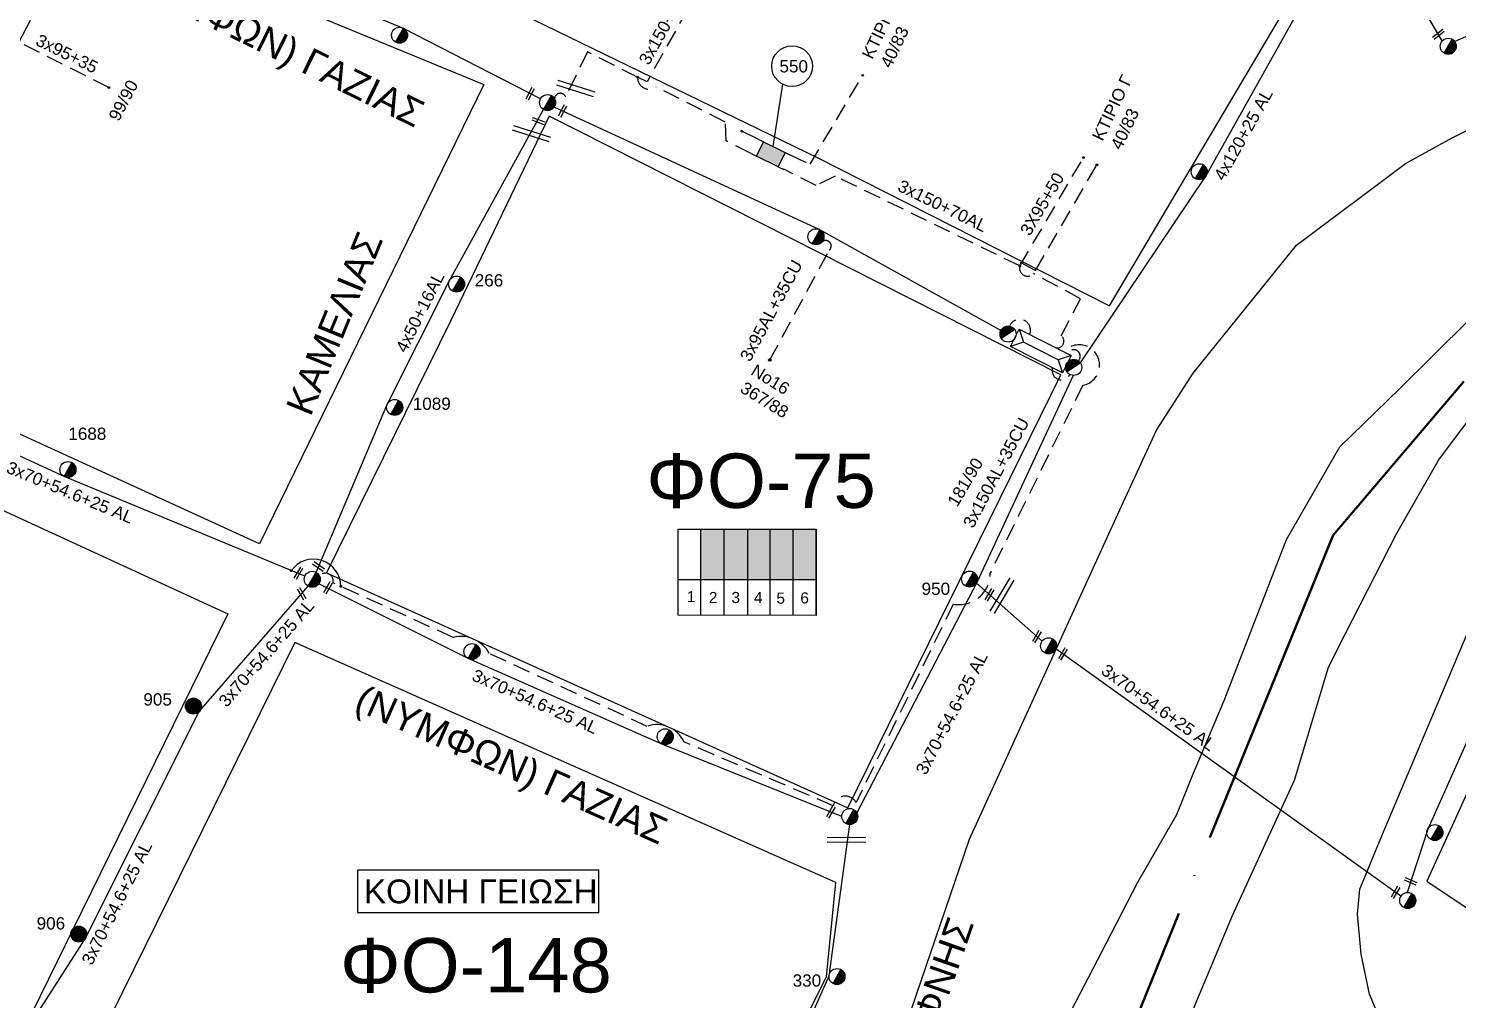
# Model space of a CAD drawing. Header units: millimetres. Extents: x 4998 to 7216, y 1887 to 2914.
# Drawn here: x 5906 to 6116.1, y 2286.1 to 2428.9 of the extents above; entities that cross this region are included whole.
import ezdxf
from ezdxf.enums import TextEntityAlignment as Align

# ---------------------------------------------------------------- set-up
doc = ezdxf.new("R2010")
doc.units = ezdxf.units.MM
doc.linetypes.add('ACAD_ISO04W100', pattern=[30, 24, -3, 0, -3])
doc.linetypes.add('DASHED', pattern=[19.05, 12.7, -6.35])
for name, color, linetype, lineweight in [('3x150+50', 7, 'Continuous', 30), ('3x150+70AL', 7, 'DASHED', 30), ('3x150AL+35CU', 7, 'Continuous', 30), ('3x70+54.6+25 AL', 7, 'SYN_LINE', 30), ('3x95+35', 7, 'Continuous', 30), ('3X95+50', 7, 'Continuous', 30), ('3x95AL+35CU', 7, 'Continuous', 30), ('4x120+25 AL', 7, 'SYN_LINE', 30), ('4x50+16AL', 7, 'Continuous', 30), ('Υπόβαθρο ΔΕΗ', 7, 'Continuous', 30)]:
    doc.layers.add(name, color=color, linetype=linetype, lineweight=lineweight)
for name, color, linetype in [('Link Box 4 Διευθύνσεων', 7, 'Continuous'), ('Pillar OTE', 7, 'Continuous'), ('text οδών', 7, 'Continuous'), ('text_kalodion', 7, 'Continuous'), ('Άγνωστα', 7, 'Continuous'), ('Ασφαλειοκιβώτια Χ.Τ 9 αναχωρήσεων', 7, 'Continuous'), ('Επιγραφές - Σχήματα', 7, 'Continuous'), ('Μηχανική τομή', 7, 'Continuous'), ('Στύλος Ξύλινος', 7, 'Continuous'), ('Στύλος Ξύλινος @ 1', 7, 'Continuous'), ('Στύλος ΦΜ', 7, 'Continuous'), ('Στύλος ΦΜ @ 1', 7, 'Continuous'), ('Συνδέσεις', 7, 'Continuous'), ('Τομή', 7, 'Continuous'), ('Υποσταθμός εναέριος 2 στύλων', 7, 'Continuous'), ('Υποσταθμός πόλεως', 7, 'Continuous')]:
    doc.layers.add(name, color=color, linetype=linetype)
doc.styles.add('arial', font='ARIAL.TTF')
doc.styles.get("Standard").update_dxf_attribs({"font": 'ARIAL.TTF'})
doc.linetypes.add('PRANES_1r', pattern='A,0.5,[137,SPECLINE.shx,S=1,R=180,X=0,Y=0],0.5', length=1)
doc.linetypes.add('SYN_LINE', pattern='A,0.5,-0.0001,["/\\/\\/\\/",Standard,S=0.1,R=0,X=0,Y=-0.05],-0.25', length=0.7501)

# ---------------------------------------------------------------- blocks, each defined once
blk = doc.blocks.new('ΥΠΑΡΧΩΝ ΤΣΙΜΕΝΤΕΝΙΟΣ ΣΤΥΛΟΣ')
at = {"layer": 'Στύλος ΦΜ'}
blk.add_hatch(color=7, dxfattribs=at).paths.add_polyline_path([(-1.29, -2.28, 0.574793), (2.62, 0, 0.268822), (1.3, 2.27)])
at = {"layer": 'Στύλος ΦΜ', "color": 7}
blk.add_line((-1.29, -2.28), (1.3, 2.27), dxfattribs=at)
blk.add_circle((0, 0), 2.62, dxfattribs=at)
at = {"layer": 'Στύλος ΦΜ', "flags": 4}
for tag, p in [('ΑΡΙΘΜΟΣ', (-4.68, 8.05)), ('ΤΥΠΟΣ', (-4.91, 3.03))]:
    blk.add_attdef(tag, p, '', height=4, dxfattribs=at)
blk = doc.blocks.new('ΥΠΑΡΧΩΝ ΞΥΛΙΝΟΣ ΣΤΥΛΟΣ')
at = {"layer": 'Στύλος Ξύλινος'}
h = blk.add_hatch(color=7, dxfattribs=at)
h.paths.add_polyline_path([(-2.62, 0, 0.270008), (-1.29, -2.28), (1.3, 2.27, 0.576266)])
h.paths.add_polyline_path([(-1.29, -2.28, 0.574793), (2.62, 0, 0.268822), (1.3, 2.27)])
at = {"layer": 'Στύλος Ξύλινος', "color": 7}
blk.add_line((-1.29, -2.28), (1.3, 2.27), dxfattribs=at)
blk.add_circle((0, 0), 2.62, dxfattribs=at)
at = {"layer": 'Στύλος Ξύλινος', "flags": 4}
for tag, p in [('ΑΡΙΘΜΟΣ', (-4.91, 8.6)), ('ΤΥΠΟΣ', (-4.85, 3.39))]:
    blk.add_attdef(tag, p, '', height=4, dxfattribs=at)
blk = doc.blocks.new('ΥΠΟΣΤΑΘΜΟΣ ΕΝΑΕΡΙΟΣ ΕΠΙ 2 ΣΤΥΛΩΝ')
at = {"layer": 'Υποσταθμός εναέριος 2 στύλων', "linetype": 'Continuous'}
for points in [[(-11.97, -2.11, 0.574793), (-8.45, -0.07, 0.268822), (-9.64, 1.98)], [(9.68, -2.15, 0.574793), (13.19, -0.1, 0.268822), (12.01, 1.95)]]:
    blk.add_hatch(color=256, dxfattribs=at).paths.add_polyline_path(points)
for p, q in [((-11.97, -2.11), (-9.64, 1.98)), ((9.68, -2.15), (12.01, 1.95))]:
    blk.add_line(p, q, dxfattribs=at)
for centre in [(-10.81, -0.07), (10.84, -0.1)]:
    blk.add_circle(centre, 2.36, dxfattribs=at)
at = {"layer": 'Υποσταθμός πόλεως', "linetype": 'Continuous', "ltscale": 40}
blk.add_lwpolyline([(-8.57, 2.82), (8.57, 2.82), (8.57, -2.82), (-8.57, -2.82)], close=True, dxfattribs=at)
for points in [[(-5.75, 0), (-8.57, 2.82)], [(-8.57, -2.82), (-5.75, 0)], [(-5.75, 0), (5.75, 0)], [(5.75, 0), (8.57, 2.82)], [(8.57, -2.82), (5.75, 0)]]:
    blk.add_lwpolyline(points, dxfattribs=at)
at = {"layer": 'Υποσταθμός εναέριος 2 στύλων', "ltscale": 40, "flags": 1}
for tag, p in [('ΜΕΤΑΣΧΗΜΑΤΙΣΜΟΣ', (14.09, 2.51)), ('ΙΣΧΥΣ', (14.07, -0.28)), ('ΑΡΙΘΜΟΣ', (14.19, -3))]:
    blk.add_attdef(tag, p, '', height=1.8, dxfattribs=at)
blk = doc.blocks.new('ΜΗΧΑΝΙΚΗ ΤΟΜΗ')
at = {"layer": 'Μηχανική τομή', "ltscale": 40}
for p, q in [((-1.89, 0.78), (5.68, 0.78)), ((-1.89, -0.78), (5.68, -0.78))]:
    blk.add_line(p, q, dxfattribs=at)
blk = doc.blocks.new('ΤΟΜΗ')
at = {"layer": 'Τομή', "ltscale": 40}
for p, q in [((-5.68, 0), (17.06, 0)), ((-5.68, -2.77), (17.06, -2.77))]:
    blk.add_line(p, q, dxfattribs=at)
blk = doc.blocks.new('LINK BOX 4 ΑΝΑΧΩΡΗΣΕΩΝ')
at = {"layer": 'Link Box 4 Διευθύνσεων', "ltscale": 40}
blk.add_hatch(color=256, dxfattribs=at).paths.add_polyline_path([(-3.54, 0), (-3.54, -4.67), (3.54, -4.67), (3.54, 0)])
for p, q in [((-3.54, 0), (-5.33, 0)), ((5.33, 0), (3.54, 0)), ((-3.54, -4.67), (-5.33, -4.67)), ((5.33, -4.67), (3.54, -4.67))]:
    blk.add_line(p, q, dxfattribs=at)
blk.add_lwpolyline([(-3.54, -4.67), (-3.54, 0), (3.54, 0), (3.54, -4.67)], close=True, dxfattribs=at)
blk = doc.blocks.new('_ΣΥΝΔΕΣΗ')
at = {"layer": 'Συνδέσεις', "linetype": 'SYN_LINE', "ltscale": 40}
blk.add_hatch(color=256, dxfattribs=at).paths.add_polyline_path([(0.5, -0.01, 1), (-0.5, -0.01, 1)])
at = {"layer": 'Συνδέσεις'}
blk.add_circle((0, -0.01), 0.5, dxfattribs=at)

msp = doc.modelspace()

# ---------------------------------------------------------------- hatches: boundary and pattern name
at = {"layer": 'Ασφαλειοκιβώτια Χ.Τ 9 αναχωρήσεων', "lineweight": -3}
for color, points in [(27, [(6008.33, 2355.26), (6004.89, 2355.26), (6004.89, 2347.9), (6008.33, 2347.89)]), (2, [(6008.33, 2347.89), (6011.77, 2347.89), (6011.77, 2355.26), (6008.33, 2355.26)]), (6, [(6015.07, 2355.26), (6011.77, 2355.26), (6011.77, 2347.89), (6015.07, 2347.89)]), (30, [(6015.07, 2347.89), (6018.46, 2347.88), (6018.46, 2355.26), (6015.07, 2355.26)]), (62, [(6018.46, 2347.88), (6021.85, 2347.88), (6021.85, 2355.26), (6018.46, 2355.26)])]:
    msp.add_hatch(color=color, dxfattribs=at).paths.add_polyline_path(points)

# ---------------------------------------------------------------- linework, layer by layer
at = {"layer": '3x150+50', "color": 27, "linetype": 'DASHED', "lineweight": -3, "ltscale": 0.2}
msp.add_lwpolyline([(6050.27, 2385.13, -1.016438), (6053.22, 2383.89, 0.96063)], format="xyb", dxfattribs=at)
at = {"layer": '3x150+50', "color": 2, "linetype": 'DASHED', "lineweight": -3, "ltscale": 0.2}
msp.add_lwpolyline([(6060.4, 2380.03, 1.213968), (6058.81, 2381.07, -35.139052)], format="xyb", dxfattribs=at)
at = {"layer": '3x150+50', "color": 6, "linetype": 'DASHED', "lineweight": -3, "ltscale": 0.2}
msp.add_lwpolyline([(6059.15, 2378.04, -0.943539), (6056.6, 2379.03, 9.900256)], format="xyb", dxfattribs=at)
at = {"layer": '3x150+70AL', "color": 30, "lineweight": -3, "ltscale": 0.2}
msp.add_lwpolyline([(6004.87, 2435.18), (5996.97, 2421.08), (5995.59, 2421.74), (5988.2, 2425.46), (5985, 2418.85, 0.804187), (5983.37, 2418.58, -0.838782)], format="xyb", dxfattribs=at)
at = {"layer": '3x150+70AL', "color": 30, "linetype": 'DASHED', "lineweight": -3, "ltscale": 0.2}
for points in [[(6012.28, 2410.53), (6008.59, 2412.37), (6008.48, 2415.15), (5998.3, 2420.33, -0.640134), (5995.59, 2421.74, -0.00054)], [(6056.96, 2382, 0.86975), (6057.85, 2383.73), (6060.73, 2389.17), (6053.81, 2392.86, -0.788203), (6051.79, 2393.99, -0.207826)]]:
    msp.add_lwpolyline(points, format="xyb", dxfattribs=at)
msp.add_lwpolyline([(6051.79, 2393.99), (6024.63, 2407.21), (6021.84, 2405.83), (6017.07, 2408.2)], dxfattribs=at)
at = {"layer": '3x150AL+35CU', "color": 62, "linetype": 'DASHED', "lineweight": -3, "ltscale": 0.2}
msp.add_lwpolyline([(6058.25, 2381.35, -1.416256), (6061.06, 2376.45), (6047.44, 2348.86, -0.475705), (6042, 2344.27), (6027.71, 2315.1, 0.679145), (6024.34, 2314.62), (6002.4, 2324, 0.390995), (5997, 2326.29), (5973.78, 2336.99, 0.343729), (5968.47, 2339.37), (5950.8, 2347.39, 0.765513), (5948.79, 2348.44)], format="xyb", dxfattribs=at)
at = {"layer": '3x70+54.6+25 AL', "color": 27, "linetype": 'SYN_LINE', "lineweight": -3, "ltscale": 20}
for points in [[(5981.3, 2418.56), (5961.17, 2428.93), (5932.35, 2440.91), (5906.07, 2449.2)], [(6049.01, 2384.5), (6022.4, 2399.31), (5983.32, 2417.36)]]:
    msp.add_lwpolyline(points, dxfattribs=at)
at = {"layer": '3x70+54.6+25 AL', "color": 2, "linetype": 'SYN_LINE', "lineweight": -3, "ltscale": 20}
for points in [[(6174.34, 2400.62), (6155.99, 2381.62), (6130.19, 2352.07), (6118.31, 2325.8), (6111.76, 2311.19), (6108.73, 2301.86)], [(6107.83, 2301.33), (6057.13, 2337.63)]]:
    msp.add_lwpolyline(points, dxfattribs=at)
at = {"layer": '3x70+54.6+25 AL', "color": 62, "linetype": 'SYN_LINE', "lineweight": -3, "ltscale": 20}
msp.add_lwpolyline([(5946.65, 2348.35), (5911.24, 2363.02), (5895.15, 2370.41), (5879.58, 2379.19)], dxfattribs=at)
at = {"layer": '3x70+54.6+25 AL', "color": 6, "linetype": 'SYN_LINE', "lineweight": -3, "ltscale": 20}
for points in [[(6059.63, 2377.9), (6045.46, 2347.45), (6027.83, 2313.57)], [(6025.6, 2313.03), (5999.06, 2323.73), (5970.65, 2336.26), (5948.73, 2347.27)]]:
    msp.add_lwpolyline(points, dxfattribs=at)
at = {"layer": '3x70+54.6+25 AL', "color": 133, "linetype": 'SYN_LINE', "lineweight": -3, "ltscale": 20}
msp.add_lwpolyline([(5904.98, 2280.44), (5914.34, 2295.02), (5931.13, 2328.46), (5947.16, 2346.88)], dxfattribs=at)
at = {"layer": '3x70+54.6+25 AL', "color": 2, "linetype": 'SYN_LINE', "lineweight": -3, "ltscale": 15}
msp.add_lwpolyline([(6055.07, 2338.82), (6045.41, 2347.36)], dxfattribs=at)
at = {"layer": '3x95+35', "color": 62, "linetype": 'DASHED', "lineweight": -3, "ltscale": 0.2}
msp.add_lwpolyline([(5917.84, 2420.21), (5903.39, 2427.52), (5901.82, 2424.59)], dxfattribs=at)
at = {"layer": '3X95+50', "color": 30, "linetype": 'DASHED', "lineweight": -3, "ltscale": 0.2}
for points in [[(6018.09, 2410.3), (6020.94, 2408.94), (6028.68, 2422.03)], [(6013.3, 2412.63), (6010.88, 2413.81)], [(6051.79, 2393.99), (6061.15, 2409.93)], [(6052.04, 2394.43), (6054.07, 2393.31), (6063.11, 2408.85)]]:
    msp.add_lwpolyline(points, dxfattribs=at)
at = {"layer": '3x95AL+35CU', "color": 27, "linetype": 'DASHED', "lineweight": -3, "ltscale": 0.2}
msp.add_lwpolyline([(6015.04, 2380.17), (6023.75, 2396.31, 1.016616), (6022.72, 2397.54, 0.008635)], format="xyb", dxfattribs=at)
at = {"layer": '4x120+25 AL', "color": 2, "linetype": 'SYN_LINE', "lineweight": -3, "ltscale": 20}
msp.add_lwpolyline([(6060.69, 2379.73), (6079.14, 2407.18), (6101.01, 2446.24)], dxfattribs=at)
at = {"layer": '4x120+25 AL', "color": 1, "linetype": 'SYN_LINE', "lineweight": -3, "ltscale": 20}
msp.add_lwpolyline([(6113.9, 2427.08), (6102.49, 2446.51)], dxfattribs=at)
at = {"layer": '4x50+16AL', "color": 1, "linetype": 'Continuous', "lineweight": -3, "ltscale": 0.2}
msp.add_lwpolyline([(6174.52, 2451.07), (6145.49, 2440.1), (6115.73, 2426.99)], dxfattribs=at)
at = {"layer": '4x50+16AL', "color": 6, "lineweight": -3, "ltscale": 0.2}
msp.add_lwpolyline([(5948.33, 2348.93), (5958.72, 2373.51), (5967.87, 2391.77), (5981.76, 2416.99)], dxfattribs=at)
at = {"layer": '4x50+16AL', "color": 173, "lineweight": -3, "ltscale": 0.2}
msp.add_lwpolyline([(6011.87, 2263.01), (6023.73, 2289.58), (6026.77, 2311.85)], dxfattribs=at)
at = {"layer": 'Pillar OTE', "lineweight": -3, "ltscale": 40}
for points in [[(6001.57, 2342.62), (6001.57, 2355.26), (6021.85, 2355.26), (6021.85, 2342.6), (6001.57, 2342.62)], [(6004.89, 2342.62), (6004.89, 2355.26)], [(6008.33, 2342.61), (6008.33, 2355.26)], [(6011.77, 2342.61), (6011.77, 2355.26)], [(6015.07, 2342.61), (6015.07, 2355.26)], [(6018.46, 2342.6), (6018.46, 2355.26)], [(6021.85, 2342.6), (6021.85, 2355.26)], [(6001.57, 2347.9), (6021.85, 2347.88)]]:
    msp.add_lwpolyline(points, dxfattribs=at)
at = {"layer": 'Επιγραφές - Σχήματα', "color": 190, "lineweight": -3}
msp.add_lwpolyline([(5954.39, 2298.94), (5989.9, 2298.94), (5989.9, 2305.12), (5954.39, 2305.12)], close=True, dxfattribs=at)
at = {"layer": 'Υπόβαθρο ΔΕΗ', "color": 1, "linetype": 'ACAD_ISO04W100', "lineweight": 50, "ltscale": 2}
msp.add_lwpolyline([(6875.63, 2894.56), (6877.34, 2846.94), (6789.46, 2728.42), (6770.52, 2707.68), (6735.34, 2642.61), (6643.69, 2588.11), (6538.68, 2544.64), (6459.34, 2483.54), (6366.41, 2440.13), (6240.21, 2423.29), (6175.15, 2420.75), (6157.42, 2411.94), (6117.06, 2377.02), (6097.86, 2354.42), (6056.76, 2253.54), (6013.41, 2177.22), (5914.93, 2205.37), (5712.02, 2301.75), (5516.53, 2394.53), (5477.12, 2307.98), (5198.63, 2458.37), (5075.92, 2223.97), (5041.82, 2232.51)], dxfattribs=at)
at = {"layer": 'Υπόβαθρο ΔΕΗ', "color": 7, "lineweight": -3}
for points in [[(5937.99, 2507.9), (5917.93, 2456.79), (5969.72, 2435.39), (6022.08, 2409.9), (6064.98, 2388.12), (6094.37, 2437.88), (6066.3, 2450.82), (6032.94, 2466.14), (5998.7, 2481.57)], [(5913.99, 2444.97), (5972.95, 2420.68), (5939.98, 2353.15), (5880.37, 2380.4)], [(5949.82, 2348.85), (6026.52, 2314.32), (6057.82, 2378), (5982.57, 2416.02), (5968.1, 2385.97)], [(6111.62, 2303.5), (6121.84, 2296.72), (6187.7, 2391.48), (6175.79, 2398.85), (6157.17, 2377.63), (6148.24, 2367.33), (6132.59, 2349.84), (6115.6, 2312.18)], [(5875.55, 2370.31), (5935.32, 2342.81), (5913.9, 2299.19), (5905.17, 2281.42), (5844.34, 2309.34)], [(5945.16, 2338.6), (5914.7, 2276.78), (5998.11, 2239.12), (6023.37, 2289.48), (6024.75, 2303.31)]]:
    msp.add_lwpolyline(points, close=True, dxfattribs=at)
for points in [[(5957.6, 2149.17), (5940.79, 2154.77), (5927.82, 2162.33), (5941.75, 2178.32), (5950.71, 2188.66), (5979.58, 2209.33), (6008.04, 2229.72), (6021.82, 2249.13), (6035.86, 2284.69), (6044.38, 2309.69), (6065.9, 2356.83), (6071.88, 2369.85), (6077.28, 2378.23), (6092.49, 2397.07), (6108.48, 2409.05), (6115.38, 2412.83), (6129.32, 2419.73), (6144.62, 2426.74), (6162.94, 2433.66)], [(6052, 2187.8), (6068.37, 2214.5), (6082.45, 2236.68), (6098.32, 2262.29), (6101.78, 2270.97), (6103.58, 2273.77), (6104.81, 2274.43), (6106.27, 2277.29), (6105.87, 2280.57), (6103.18, 2286.9), (6101.99, 2292.78), (6101.46, 2298.68), (6101.77, 2302.33), (6105.03, 2310.19), (6117.56, 2339.89)]]:
    msp.add_lwpolyline(points, dxfattribs=at)
at = {"layer": 'Υπόβαθρο ΔΕΗ', "lineweight": -3}
msp.add_lwpolyline([(6015.5, 2411.56), (6016.94, 2420.7)], dxfattribs=at)
at = {"layer": 'Υπόβαθρο ΔΕΗ', "linetype": 'PRANES_1r', "lineweight": -3, "ltscale": 0.2}
for points in [[(5976.87, 2119.62), (5981.31, 2139.2), (5988.53, 2155.48), (5994.72, 2164.86), (6002.43, 2176.54), (6010.84, 2189.27), (6017, 2198.61), (6021.53, 2208.4), (6032.03, 2227.07), (6043.12, 2246.81), (6051.74, 2264.61), (6056.63, 2279.28), (6064.51, 2294.46), (6069.14, 2303.38), (6074.87, 2313.31), (6077.17, 2319.05), (6081.84, 2330.08), (6091, 2353.78), (6098.83, 2367.38), (6107.6, 2375.92), (6122.9, 2391.08)], [(6120.04, 2374.34), (6113.43, 2365.62), (6107.17, 2354.65), (6099.65, 2339.88), (6097.13, 2334.94), (6092.14, 2318.34), (6083.02, 2298.41), (6072.86, 2274.14), (6063.63, 2252.09), (6059.65, 2244.94), (6050.3, 2229.13), (6047.32, 2220.04), (6041.18, 2206.18), (6029.89, 2190.61), (6002.76, 2144.78), (5993.06, 2133.16)]]:
    msp.add_lwpolyline(points, dxfattribs=at)
at = {"layer": 'Υπόβαθρο ΔΕΗ', "lineweight": -3}
msp.add_circle((6018.3, 2423.37), 3, dxfattribs=at)
msp.add_arc((5947.92, 2346.84), 4.02, 0.3533, 144.5485, dxfattribs=at)

# ---------------------------------------------------------------- block references
at = {"layer": 'Link Box 4 Διευθύνσεων', "lineweight": -3, "xscale": 0.4999999999999999, "yscale": 0.4999999999999999, "zscale": 0.4999999999999999, "rotation": 154.0491753212104}
msp.add_blockref('LINK BOX 4 ΑΝΑΧΩΡΗΣΕΩΝ', (6014.67, 2409.36), dxfattribs=at)
at = {"layer": 'Μηχανική τομή', "lineweight": -3}
for p, xscale, yscale, zscale, rotation in [((6113.71, 2428.31), 0.2499999999999677, 0.2499999999999677, 0.2499999999999677, 217.5151227207223), ((5979.99, 2419.7), 0.2499999999999676, 0.2499999999999676, 0.2499999999999676, 242.0602100706749), ((5984.75, 2417.16), 0.2499999999999676, 0.2499999999999676, 0.2499999999999676, 242.0602100706749), ((5980.52, 2415.48), 0.2499999999999676, 0.2499999999999676, 0.2499999999999676, 339.8605948894156), ((5945.92, 2349.19), 0.2499999999999677, 0.2499999999999677, 0.2499999999999677, 239.4850381586244), ((5948.28, 2350.1), 0.2499999999999676, 0.2499999999999676, 0.2499999999999676, 325.0852637864406), ((5950.27, 2347.04), 0.2499999999999677, 0.2499999999999677, 0.2499999999999677, 239.4850381586244), ((5945.92, 2346.22), 0.2499999999999676, 0.2499999999999676, 0.2499999999999676, 300.2168925149493), ((6047.55, 2346.04), 0.2499999999999677, 0.2499999999999677, 0.2499999999999677, 239.4850381586244), ((6054.52, 2339.88), 0.2499999999999677, 0.2499999999999677, 0.2499999999999677, 239.4850381586244), ((6058.34, 2337.33), 0.2499999999999677, 0.2499999999999677, 0.2499999999999677, 239.4850381586244), ((6024.23, 2314.12), 0.2499999999999677, 0.2499999999999677, 0.2499999999999677, 239.4850381586244), ((6107.26, 2302.3), 0.2499999999999677, 0.2499999999999677, 0.2499999999999677, 239.4850381586244), ((6109.71, 2303.29), 0.2499999999999677, 0.2499999999999677, 0.2499999999999677, 156.8391273988245)]:
    msp.add_blockref('ΜΗΧΑΝΙΚΗ ΤΟΜΗ', p, dxfattribs=dict(at, xscale=xscale, yscale=yscale, zscale=zscale, rotation=rotation))
at = {"layer": 'Στύλος Ξύλινος @ 1', "lineweight": -3, "ltscale": 40}
ref = msp.add_blockref('ΥΠΑΡΧΩΝ ΞΥΛΙΝΟΣ ΣΤΥΛΟΣ', (5930.27, 2329.26), dxfattribs=dict(at, xscale=0.4499999999996187, yscale=0.4499999999996187, zscale=0.4499999999996187))
ref.add_attrib('ΤΥΠΟΣ', '905', (5922.91, 2329.35), dxfattribs={"layer": 'Στύλος Ξύλινος', "height": 1.8, "flags": 4})
ref = msp.add_blockref('ΥΠΑΡΧΩΝ ΞΥΛΙΝΟΣ ΣΤΥΛΟΣ', (5913.41, 2295.74), dxfattribs=dict(at, xscale=0.4499999999996187, yscale=0.4499999999996187, zscale=0.4499999999996187))
ref.add_attrib('ΤΥΠΟΣ', '906', (5907.21, 2296.42), dxfattribs={"layer": 'Στύλος Ξύλινος', "height": 1.8, "flags": 4})
at = {"layer": 'Στύλος ΦΜ @ 1', "lineweight": -3, "ltscale": 40}
for p, xscale, yscale, zscale in [((5960.58, 2427.91), 0.4500000000000296, 0.4500000000000296, 0.4500000000000296), ((6114.78, 2426.29), 0.4500000000000229, 0.4500000000000229, 0.4500000000000229), ((5982.34, 2418.01), 0.4499999999997561, 0.4499999999997561, 0.4499999999997561), ((6078.17, 2407.85), 0.4500000000000229, 0.4500000000000229, 0.4500000000000229), ((6021.81, 2398.29), 0.4499999999997561, 0.4499999999997561, 0.4499999999997561), ((5947.74, 2347.91), 0.4500000000000842, 0.4500000000000842, 0.4500000000000842), ((5971.23, 2337.28), 0.4499999999997561, 0.4499999999997561, 0.4499999999997561), ((6056.02, 2338.13), 0.4499999999997561, 0.4499999999997561, 0.4499999999997561), ((5999.64, 2324.76), 0.4499999999997561, 0.4499999999997561, 0.4499999999997561), ((6026.78, 2313.03), 0.4499999999997561, 0.4499999999997561, 0.4499999999997561), ((6112.81, 2310.67), 0.4499999999997561, 0.4499999999997561, 0.4499999999997561), ((6108.82, 2300.68), 0.4499999999997561, 0.4499999999997561, 0.4499999999997561)]:
    msp.add_blockref('ΥΠΑΡΧΩΝ ΤΣΙΜΕΝΤΕΝΙΟΣ ΣΤΥΛΟΣ', p, dxfattribs=dict(at, xscale=xscale, yscale=yscale, zscale=zscale))
ref = msp.add_blockref('ΥΠΑΡΧΩΝ ΤΣΙΜΕΝΤΕΝΙΟΣ ΣΤΥΛΟΣ', (5968.96, 2391.33), dxfattribs=dict(at, xscale=0.4499999999998162, yscale=0.4499999999998162, zscale=0.4499999999998162))
ref.add_attrib('ΤΥΠΟΣ', '266', (5971.63, 2390.98), dxfattribs={"layer": 'Στύλος ΦΜ', "height": 1.8, "rotation": 360, "flags": 4})
ref = msp.add_blockref('ΥΠΑΡΧΩΝ ΤΣΙΜΕΝΤΕΝΙΟΣ ΣΤΥΛΟΣ', (5959.86, 2373.18), dxfattribs=dict(at, xscale=0.4499999999998162, yscale=0.4499999999998162, zscale=0.4499999999998162))
ref.add_attrib('ΤΥΠΟΣ', '1089', (5962.52, 2372.83), dxfattribs={"layer": 'Στύλος ΦΜ', "height": 1.8, "rotation": 360, "flags": 4})
ref = msp.add_blockref('ΥΠΑΡΧΩΝ ΤΣΙΜΕΝΤΕΝΙΟΣ ΣΤΥΛΟΣ', (5911.82, 2364.05), dxfattribs=dict(at, xscale=0.4500000000000842, yscale=0.4500000000000842, zscale=0.4500000000000842))
ref.add_attrib('ΤΥΠΟΣ', '1688', (5911.87, 2368.42), dxfattribs={"layer": 'Στύλος ΦΜ', "height": 1.8, "flags": 4})
ref = msp.add_blockref('ΥΠΑΡΧΩΝ ΤΣΙΜΕΝΤΕΝΙΟΣ ΣΤΥΛΟΣ', (6044.39, 2347.95), dxfattribs=dict(at, xscale=0.4499999999996682, yscale=0.4499999999996682, zscale=0.4499999999996682))
ref.add_attrib('ΤΥΠΟΣ', '950', (6037.34, 2345.62), dxfattribs={"layer": 'Στύλος ΦΜ', "height": 1.8, "flags": 4})
ref = msp.add_blockref('ΥΠΑΡΧΩΝ ΤΣΙΜΕΝΤΕΝΙΟΣ ΣΤΥΛΟΣ', (6024.9, 2289.5), dxfattribs=dict(at, xscale=0.4499999999999482, yscale=0.4499999999999482, zscale=0.4499999999999482))
ref.add_attrib('ΤΥΠΟΣ', '330', (6018.38, 2288.01), dxfattribs={"layer": 'Στύλος ΦΜ', "height": 1.8, "flags": 4})
at = {"layer": 'Συνδέσεις', "lineweight": -3}
for p, xscale, yscale, zscale in [((5995.59, 2421.74), 0.25, 0.25, 0.25), ((6028.68, 2422.03), 0.25, 0.25, 0.25), ((5917.84, 2420.21), 0.25, 0.25, 0.25), ((6010.88, 2413.81), 0.25, 0.25, 0.25), ((6061.15, 2409.93), 0.25, 0.25, 0.25), ((6063.11, 2408.85), 0.25, 0.25, 0.25), ((6051.79, 2393.99), 0.25, 0.25, 0.25), ((6052.03, 2394.44), 0.25, 0.25, 0.25), ((6015.04, 2380.17), 0.3874371830995742, 0.3874371830995742, 0.3874371830995742), ((5944.65, 2349.18), 0.25, 0.25, 0.25), ((5951.94, 2346.87), 0.25, 0.25, 0.25)]:
    msp.add_blockref('_ΣΥΝΔΕΣΗ', p, dxfattribs=dict(at, xscale=xscale, yscale=yscale, zscale=zscale))
at = {"layer": 'Τομή', "lineweight": -3}
for p, xscale, yscale, zscale, rotation in [((5985.21, 2420.87), 0.2499999999999996, 0.2499999999999996, 0.2499999999999996, 342.4853061431383), ((5978.69, 2414.23), 0.2499999999999996, 0.2499999999999996, 0.2499999999999996, 342.4853061431383), ((6048.17, 2344.45), 0.2499999999999995, 0.2499999999999995, 0.2499999999999995, 59.24809023457701), ((6024.9, 2309.98), 0.2499999999999995, 0.2499999999999995, 0.2499999999999995, 359.3548489502845)]:
    msp.add_blockref('ΤΟΜΗ', p, dxfattribs=dict(at, xscale=xscale, yscale=yscale, zscale=zscale, rotation=rotation))
at = {"layer": 'Υποσταθμός εναέριος 2 στύλων', "lineweight": -3, "xscale": 0.4999999999998365, "yscale": 0.4999999999998365, "zscale": 0.4999999999998365, "rotation": 153.1959874290932}
msp.add_blockref('ΥΠΟΣΤΑΘΜΟΣ ΕΝΑΕΡΙΟΣ ΕΠΙ 2 ΣΤΥΛΩΝ', (6054.87, 2381.48), dxfattribs=at)

# ---------------------------------------------------------------- texts
at = {"lineweight": -3, "ltscale": 30, "char_height": 1.63, "width": 11.2573, "attachment_point": 1}
for s, insert in [('1', (6002.81, 2346.18)), ('2', (6006.05, 2346.05)), ('3', (6009.38, 2346.05)), ('4', (6012.68, 2346.05)), ('5', (6015.99, 2345.96)), ('6', (6019.51, 2345.99))]:
    msp.add_mtext(s, dxfattribs=dict(at, insert=insert))
at = {"layer": 'text οδών', "lineweight": -3}
for rotation, p in [(333.8673, (5941.61, 2426.93)), (336.089, (5977.04, 2320.67))]:
    msp.add_text('(ΝΥΜΦΩΝ) ΓΑΖΙΑΣ', height=4, rotation=rotation, dxfattribs=at).set_placement(p, align=Align.MIDDLE_CENTER)
at = {"layer": 'text οδών', "lineweight": -3, "ltscale": 40, "char_height": 2, "width": 13.6816, "attachment_point": 1}
for s, insert, rotation in [('{\\H2x;ΚΑΜΕΛΙΑΣ} ', (5943.77, 2373.22), 67.701), ('{\\H2x;ΡΟΔΟΔΑΦΝΗΣ\\fMS Shell Dlg|b0|i0|c0|p0;\\H0.35416x;\\P} ', (6028.23, 2261.25), 70.7244)]:
    msp.add_mtext(s, dxfattribs=dict(at, insert=insert, rotation=rotation))
at = {"layer": 'text_kalodion', "linetype": 'Continuous', "lineweight": -3, "ltscale": 0.2}
for s, rotation, p in [('3x150+70AL', 60.7477, (5999.91, 2430.02)), ('3x95+35', 333.6699, (5911.67, 2425.21)), ('99/90', 62.3181, (5919.96, 2418.34)), ('4x120+25 AL', 60.7558, (6084.64, 2413.32)), ('3x150+70AL', 334.0418, (6040.44, 2402.83)), ('3X95+50', 59.5712, (6055.06, 2403.11)), ('3x95AL+35CU', 61.6539, (6015.23, 2387.43)), ('4x50+16AL', 63.3971, (5963.58, 2387.22)), ('3x150AL+35CU', 62.1775, (6048.29, 2363.59)), ('3x70+54.6+25 AL', 337.4873, (5912.13, 2360.7)), ('3x70+54.6+25 AL', 48.9862, (5941, 2337.06)), ('3x70+54.6+25 AL', 62.5131, (6041.76, 2328.23)), ('3x70+54.6+25 AL', 336.2114, (5980.51, 2329.94)), ('3x70+54.6+25 AL', 324.3894, (6072.18, 2329.07)), ('3x70+54.6+25 AL', 63.331, (5919, 2300.3))]:
    msp.add_text(s, height=1.8, rotation=rotation, dxfattribs=at).set_placement(p, align=Align.MIDDLE_CENTER)
at = {"layer": 'Άγνωστα', "color": 7, "lineweight": -3, "insert": (6016.44, 2424.25), "char_height": 1.8, "width": 4.551914400963142e-14, "attachment_point": 1}
msp.add_mtext('550', dxfattribs=at)
at = {"layer": 'Επιγραφές - Σχήματα', "lineweight": -3, "char_height": 8, "width": 15.5504, "attachment_point": 1, "style": 'arial'}
for s, insert in [('ΦO-75', (5996.85, 2366.41)), ('ΦO-148', (5951.82, 2295.16))]:
    msp.add_mtext(s, dxfattribs=dict(at, insert=insert))
at = {"layer": 'Επιγραφές - Σχήματα', "color": 190, "lineweight": -3, "insert": (5955.34, 2303.77), "char_height": 3.5, "width": 35.1311, "attachment_point": 1}
msp.add_mtext('KOINH ΓΕΙΩΣΗ', dxfattribs=at)
at = {"layer": 'Υπόβαθρο ΔΕΗ', "lineweight": -3, "char_height": 1.8, "attachment_point": 1, "style": 'arial'}
for s, insert, width, rotation in [('ΚΤΙΡΙΟ B\\P40/83', (6028.48, 2425.03), 13.2173, 64.3871), ('ΚΤΙΡΙΟ Γ\\P40/83', (6062.34, 2413), 13.2173, 64.3871), ('No16\\P367/88', (6013.03, 2379.64), 13.0639, 328.3313), ('181/90', (6041.03, 2359.35), 9.1232, 59.506)]:
    msp.add_mtext(s, dxfattribs=dict(at, insert=insert, width=width, rotation=rotation))

doc.saveas('drawing.dxf')
